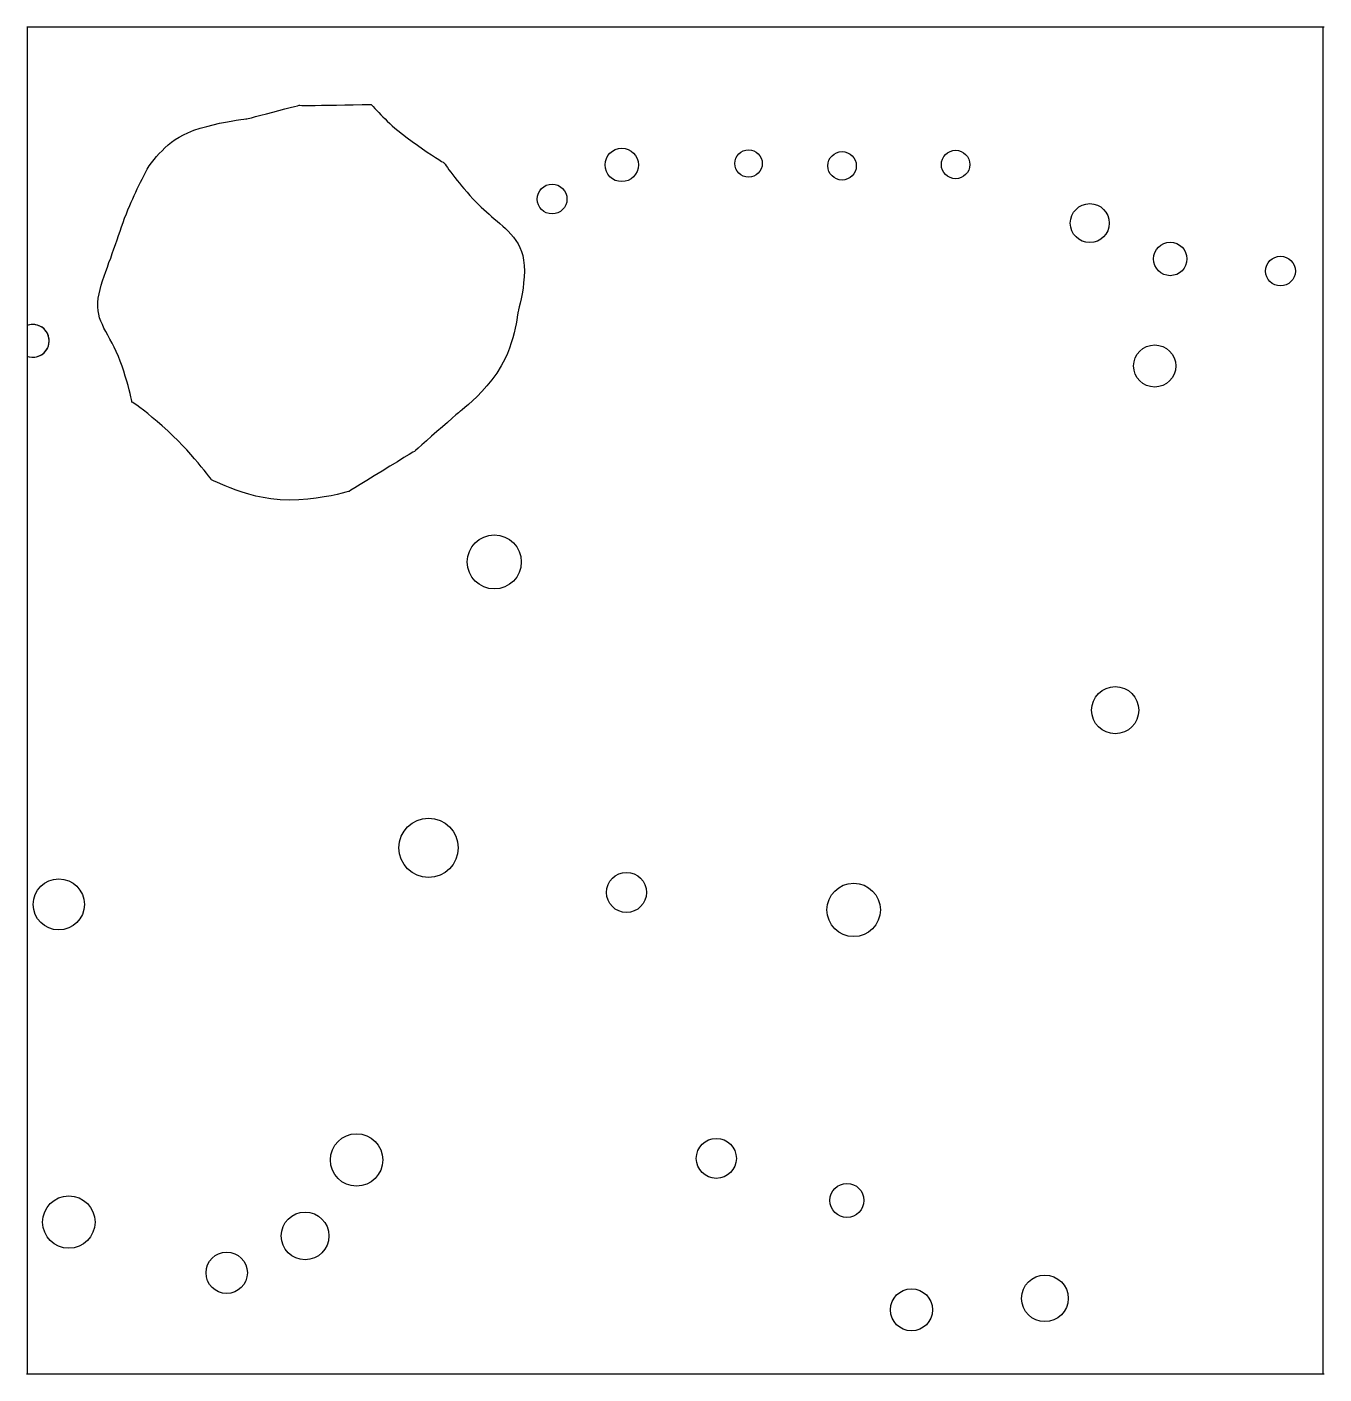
# Model space of a CAD drawing. Extents: x 7.05 to 8.03, y 9.51 to 10.54.
import ezdxf

# ---------------------------------------------------------------- set-up
doc = ezdxf.new("R2010")
doc.units = 0
for name, color, linetype in [('LAYER1', 7, 'CONTINUOUS'), ('LAYER10', 1, 'CONTINUOUS'), ('LAYER12', 5, 'CONTINUOUS')]:
    doc.layers.add(name, color=color, linetype=linetype)

msp = doc.modelspace()

# ---------------------------------------------------------------- linework, layer by layer
at = {"layer": 'LAYER1', "color": 7, "linetype": 'CONTINUOUS'}
for centre, radius in [((7.5007, 10.4322), 0.0127), ((7.597, 10.4333), 0.0104), ((7.668, 10.4315), 0.0108), ((7.7542, 10.4325), 0.0108), ((7.4478, 10.4063), 0.0113), ((7.8561, 10.388), 0.0148), ((7.9172, 10.3608), 0.0127), ((8.0009, 10.3516), 0.0113), ((7.9054, 10.2795), 0.016), ((7.4039, 10.1307), 0.0205), ((7.8754, 10.0181), 0.0179), ((7.354, 9.9136), 0.0225), ((7.5043, 9.8797), 0.0152), ((7.0732, 9.8706), 0.0194), ((7.6768, 9.8664), 0.0203), ((7.2993, 9.6765), 0.0199), ((7.5725, 9.6777), 0.0152), ((7.6717, 9.6458), 0.0129), ((7.0808, 9.6293), 0.0199), ((7.2602, 9.6188), 0.0181), ((7.2007, 9.5908), 0.0157), ((7.822, 9.5714), 0.0177), ((7.7207, 9.5627), 0.016)]:
    msp.add_circle(centre, radius, dxfattribs=at)
for start, end in [(-111.2064, 90.6391), (90.6392, 111.2132), (-111.2064, 111.2141)]:
    msp.add_arc((7.0535, 10.2986), 0.0124, start, end, dxfattribs=at)
at = {"layer": 'LAYER10', "color": 1, "linetype": 'CONTINUOUS'}
for points in [[(7.3104, 10.4781), (7.3118, 10.4766), (7.3133, 10.475), (7.3147, 10.4735), (7.3162, 10.4719), (7.3177, 10.4703), (7.3193, 10.4687), (7.3209, 10.4671), (7.3226, 10.4654), (7.3245, 10.4637), (7.3264, 10.462), (7.3284, 10.4602), (7.3306, 10.4584), (7.3341, 10.4556), (7.3378, 10.4528), (7.3416, 10.4499), (7.3455, 10.4472), (7.3493, 10.4445), (7.3529, 10.442), (7.3563, 10.4398), (7.3593, 10.4378), (7.3618, 10.4362), (7.3638, 10.4349), (7.3651, 10.4342), (7.3657, 10.4339), (7.3657, 10.4339), (7.3657, 10.4339), (7.3657, 10.4339), (7.3657, 10.434), (7.3657, 10.434), (7.3657, 10.434), (7.3657, 10.434), (7.3656, 10.434), (7.3656, 10.434), (7.3656, 10.434), (7.3657, 10.434), (7.3657, 10.4339), (7.3659, 10.4335), (7.3665, 10.4327), (7.3673, 10.4316), (7.3683, 10.4302), (7.3695, 10.4286), (7.3709, 10.4267), (7.3724, 10.4248), (7.374, 10.4227), (7.3757, 10.4205), (7.3774, 10.4184), (7.3791, 10.4163), (7.3808, 10.4142), (7.3832, 10.4114), (7.3854, 10.4089), (7.3876, 10.4065), (7.3898, 10.4043), (7.3918, 10.4022), (7.3939, 10.4002), (7.3959, 10.3984), (7.3979, 10.3966), (7.3999, 10.3948), (7.4019, 10.3931), (7.4039, 10.3913), (7.406, 10.3896), (7.4081, 10.3877), (7.4103, 10.3858), (7.4124, 10.3839), (7.4145, 10.3818), (7.4165, 10.3796), (7.4185, 10.3773), (7.4202, 10.3749), (7.4219, 10.3723), (7.4233, 10.3695), (7.4245, 10.3665), (7.4255, 10.3633), (7.4262, 10.3599), (7.4267, 10.3558), (7.4268, 10.3515), (7.4266, 10.3471), (7.4262, 10.3427), (7.4257, 10.3385), (7.425, 10.3344), (7.4243, 10.3306), (7.4236, 10.3272), (7.4229, 10.3244), (7.4223, 10.3222), (7.4219, 10.3207), (7.4217, 10.32), (7.4217, 10.32), (7.4217, 10.32), (7.4217, 10.32), (7.4217, 10.32), (7.4217, 10.32), (7.4217, 10.32), (7.4217, 10.3201), (7.4217, 10.3201), (7.4217, 10.3201), (7.4217, 10.3201), (7.4217, 10.3201), (7.4217, 10.32), (7.4217, 10.3195), (7.4215, 10.3183), (7.4213, 10.3165), (7.4209, 10.3142), (7.4204, 10.3114), (7.4198, 10.3082), (7.419, 10.3047), (7.418, 10.301), (7.4168, 10.2971), (7.4155, 10.2931), (7.4139, 10.2891), (7.4121, 10.2851), (7.4091, 10.2795), (7.4057, 10.2741), (7.4021, 10.2691), (7.3983, 10.2644), (7.3945, 10.2602), (7.3908, 10.2564), (7.3873, 10.253), (7.3842, 10.2502), (7.3816, 10.2479), (7.3795, 10.2463), (7.3782, 10.2452), (7.3777, 10.2449), (7.3777, 10.2449), (7.3777, 10.2449), (7.3777, 10.2449), (7.3777, 10.2449), (7.3778, 10.2449), (7.3778, 10.2449), (7.3778, 10.2449), (7.3778, 10.2449), (7.3778, 10.2449), (7.3778, 10.2449), (7.3777, 10.2449), (7.3777, 10.2449), (7.3768, 10.244), (7.3747, 10.2423), (7.3719, 10.2398), (7.3684, 10.2367), (7.3645, 10.2333), (7.3603, 10.2297), (7.3562, 10.2261), (7.3523, 10.2227), (7.3488, 10.2197), (7.346, 10.2172), (7.3441, 10.2154), (7.3432, 10.2146), (7.3432, 10.2146), (7.3432, 10.2146), (7.3432, 10.2146), (7.3432, 10.2146), (7.3432, 10.2146), (7.3432, 10.2146), (7.3432, 10.2146), (7.3432, 10.2146), (7.3432, 10.2146), (7.3432, 10.2146), (7.3432, 10.2146), (7.3432, 10.2146), (7.342, 10.214), (7.3393, 10.2123), (7.3352, 10.2099), (7.3303, 10.2068), (7.3246, 10.2034), (7.3187, 10.1997), (7.3127, 10.196), (7.307, 10.1925), (7.302, 10.1894), (7.2979, 10.1869), (7.295, 10.1851), (7.2938, 10.1842), (7.2937, 10.1842), (7.2937, 10.1842), (7.2937, 10.1842), (7.2937, 10.1842), (7.2937, 10.1842), (7.2937, 10.1842), (7.2937, 10.1842), (7.2937, 10.1842), (7.2937, 10.1842), (7.2938, 10.1842), (7.2938, 10.1842), (7.2938, 10.1842), (7.2931, 10.1841), (7.2912, 10.1836), (7.2883, 10.1829), (7.2845, 10.182), (7.2799, 10.181), (7.2746, 10.1801), (7.2687, 10.1791), (7.2623, 10.1784), (7.2555, 10.1779), (7.2485, 10.1777), (7.2413, 10.1779), (7.2341, 10.1786), (7.2284, 10.1795), (7.2229, 10.1807), (7.2176, 10.1821), (7.2125, 10.1836), (7.2078, 10.1853), (7.2034, 10.1869), (7.1995, 10.1885), (7.1961, 10.1899), (7.1933, 10.1912), (7.1911, 10.1921), (7.1897, 10.1928), (7.1891, 10.193), (7.1891, 10.193), (7.1891, 10.193), (7.1891, 10.193), (7.1891, 10.193), (7.1891, 10.193), (7.1891, 10.193), (7.1891, 10.193), (7.1891, 10.193), (7.1891, 10.193), (7.1891, 10.193), (7.1891, 10.193), (7.1891, 10.193), (7.1888, 10.1935), (7.1881, 10.1946), (7.1869, 10.1961), (7.1854, 10.198), (7.1836, 10.2004), (7.1814, 10.203), (7.179, 10.206), (7.1763, 10.2091), (7.1734, 10.2124), (7.1704, 10.2158), (7.1672, 10.2192), (7.1639, 10.2226), (7.1599, 10.2265), (7.1559, 10.2303), (7.1518, 10.234), (7.1479, 10.2374), (7.1442, 10.2405), (7.1407, 10.2434), (7.1375, 10.2459), (7.1347, 10.248), (7.1324, 10.2498), (7.1305, 10.251), (7.1293, 10.2518), (7.1287, 10.2521), (7.1287, 10.2521), (7.1287, 10.2521), (7.1287, 10.2521), (7.1287, 10.2521), (7.1287, 10.252), (7.1287, 10.252), (7.1287, 10.252), (7.1287, 10.252), (7.1287, 10.252), (7.1287, 10.252), (7.1287, 10.2521), (7.1287, 10.2521), (7.1286, 10.2527), (7.1284, 10.2541), (7.128, 10.256), (7.1274, 10.2585), (7.1267, 10.2614), (7.1258, 10.2646), (7.1248, 10.2681), (7.1237, 10.2718), (7.1225, 10.2756), (7.1212, 10.2794), (7.1198, 10.2832), (7.1184, 10.2868), (7.1168, 10.2904), (7.1152, 10.2938), (7.1136, 10.2969), (7.112, 10.2999), (7.1104, 10.3028), (7.1089, 10.3056), (7.1075, 10.3083), (7.1063, 10.3109), (7.1052, 10.3135), (7.1042, 10.3161), (7.1035, 10.3188), (7.1031, 10.3215), (7.1028, 10.3245), (7.1029, 10.3277), (7.1032, 10.3309), (7.1038, 10.3342), (7.1045, 10.3375), (7.1054, 10.3409), (7.1064, 10.3443), (7.1076, 10.3477), (7.1088, 10.3512), (7.1101, 10.3546), (7.1113, 10.358), (7.1126, 10.3614), (7.1138, 10.3649), (7.1151, 10.3684), (7.1162, 10.3718), (7.1174, 10.3752), (7.1186, 10.3785), (7.1197, 10.3819), (7.1209, 10.3852), (7.122, 10.3885), (7.1232, 10.3917), (7.1245, 10.395)], [(7.1417, 10.4315), (7.1436, 10.4338), (7.1455, 10.4362), (7.1474, 10.4385), (7.1494, 10.4408), (7.1516, 10.443), (7.1538, 10.4452), (7.1562, 10.4474), (7.1588, 10.4494), (7.1615, 10.4514), (7.1645, 10.4533), (7.1678, 10.455), (7.1713, 10.4567), (7.1758, 10.4585), (7.1805, 10.4601), (7.1855, 10.4615), (7.1904, 10.4627), (7.1953, 10.4638), (7.1999, 10.4648), (7.2042, 10.4655), (7.208, 10.4661), (7.2113, 10.4666), (7.2137, 10.4669), (7.2153, 10.4671), (7.216, 10.4671), (7.216, 10.4671), (7.216, 10.4671), (7.2159, 10.4671), (7.2159, 10.4671), (7.2159, 10.4671), (7.2159, 10.4671), (7.2159, 10.4671), (7.2159, 10.4671), (7.2159, 10.4671), (7.2159, 10.4671), (7.2159, 10.4671), (7.216, 10.4671), (7.2171, 10.4674), (7.2194, 10.468), (7.2226, 10.4689), (7.2266, 10.4699), (7.231, 10.4711), (7.2357, 10.4723), (7.2404, 10.4735), (7.2449, 10.4747), (7.2489, 10.4757), (7.2522, 10.4766), (7.2545, 10.4772), (7.2557, 10.4775), (7.2557, 10.4775), (7.2557, 10.4776), (7.2558, 10.4776), (7.2558, 10.4776), (7.2558, 10.4776), (7.2558, 10.4776), (7.2557, 10.4776), (7.2557, 10.4776), (7.2557, 10.4776), (7.2557, 10.4775), (7.2557, 10.4775), (7.2557, 10.4775), (7.2562, 10.4775), (7.2578, 10.4774), (7.2603, 10.4774), (7.2637, 10.4774), (7.2679, 10.4774), (7.2727, 10.4775), (7.2781, 10.4776), (7.284, 10.4777), (7.2903, 10.4778), (7.2968, 10.4779), (7.3036, 10.478), (7.3104, 10.4781)], [(7.1245, 10.395), (7.1257, 10.3982), (7.1271, 10.4014), (7.1282, 10.404), (7.1293, 10.4065), (7.1304, 10.409), (7.1316, 10.4115), (7.1328, 10.414), (7.134, 10.4165), (7.1353, 10.419), (7.1365, 10.4215), (7.1378, 10.424), (7.1391, 10.4265), (7.1404, 10.429), (7.1417, 10.4315)], [(7.1417, 10.4315), (7.1417, 10.4315), (7.1417, 10.4315), (7.1417, 10.4315), (7.1417, 10.4315), (7.1417, 10.4315), (7.1417, 10.4315), (7.1417, 10.4315), (7.1417, 10.4315), (7.1417, 10.4315), (7.1417, 10.4315), (7.1417, 10.4315), (7.1417, 10.4315), (7.1417, 10.4315), (7.1417, 10.4315), (7.1417, 10.4315), (7.1417, 10.4315), (7.1417, 10.4315), (7.1417, 10.4315), (7.1417, 10.4315), (7.1417, 10.4315), (7.1417, 10.4315), (7.1417, 10.4315), (7.1417, 10.4315), (7.1417, 10.4315)]]:
    msp.add_lwpolyline(points, dxfattribs=at)
at = {"layer": 'LAYER12', "color": 5, "linetype": 'CONTINUOUS'}
for points in [[(7.049, 10.537), (7.1417, 10.537)], [(7.0493, 10.4315), (7.0493, 10.537)], [(7.0493, 10.537), (7.0493, 10.537)], [(7.0493, 10.537), (7.0493, 10.537)], [(7.0493, 10.537), (7.0493, 10.537)], [(7.0493, 10.537), (7.0493, 10.537)], [(7.0493, 10.537), (7.0493, 10.5369)], [(7.0493, 10.5369), (7.0493, 10.537)], [(7.0493, 10.537), (7.0493, 10.537)], [(7.0493, 10.537), (7.0493, 10.537)], [(7.0493, 10.537), (7.0493, 10.537)], [(7.0493, 10.537), (7.0493, 10.537)], [(7.1417, 10.537), (8.033, 10.537)], [(8.033, 10.537), (8.034, 10.537)], [(8.033, 10.537), (8.033, 9.5139)], [(7.0493, 9.5139), (7.0493, 10.4315)], [(7.049, 9.5139), (7.049, 9.514)], [(7.049, 9.514), (7.049, 9.5139)], [(8.033, 9.5139), (7.049, 9.5139)], [(7.049, 9.5139), (7.049, 9.5139)], [(7.049, 9.5139), (7.049, 9.5139)], [(7.049, 9.5139), (7.049, 9.5139)], [(7.0493, 9.514), (7.0493, 9.5139)], [(7.0493, 9.5139), (7.0493, 9.514)], [(7.0493, 9.514), (7.0493, 9.5139)], [(7.0493, 9.5139), (7.0493, 9.514)], [(7.0493, 9.514), (7.0493, 9.5139)], [(7.0493, 9.5139), (7.0493, 9.514)], [(7.0493, 9.514), (7.0493, 9.5139)], [(7.0493, 9.5139), (7.0493, 9.514)], [(7.0493, 9.514), (7.0493, 9.5139)], [(7.0493, 9.5139), (7.0493, 9.514)], [(7.0493, 9.5139), (7.0493, 9.5139)], [(7.0493, 9.5139), (7.0493, 9.5139)], [(7.0493, 9.5139), (7.0493, 9.5139)], [(7.0493, 9.5139), (7.0493, 9.5139)], [(8.033, 9.5139), (8.033, 9.514)], [(8.033, 9.514), (8.033, 9.5139)], [(8.033, 9.5139), (8.033, 9.514)], [(8.033, 9.514), (8.033, 9.5139)], [(8.034, 9.5139), (8.033, 9.5139)], [(8.033, 9.5139), (8.033, 9.5139)], [(8.033, 9.5139), (8.033, 9.5139)]]:
    msp.add_lwpolyline(points, dxfattribs=at)

doc.saveas('drawing.dxf')
